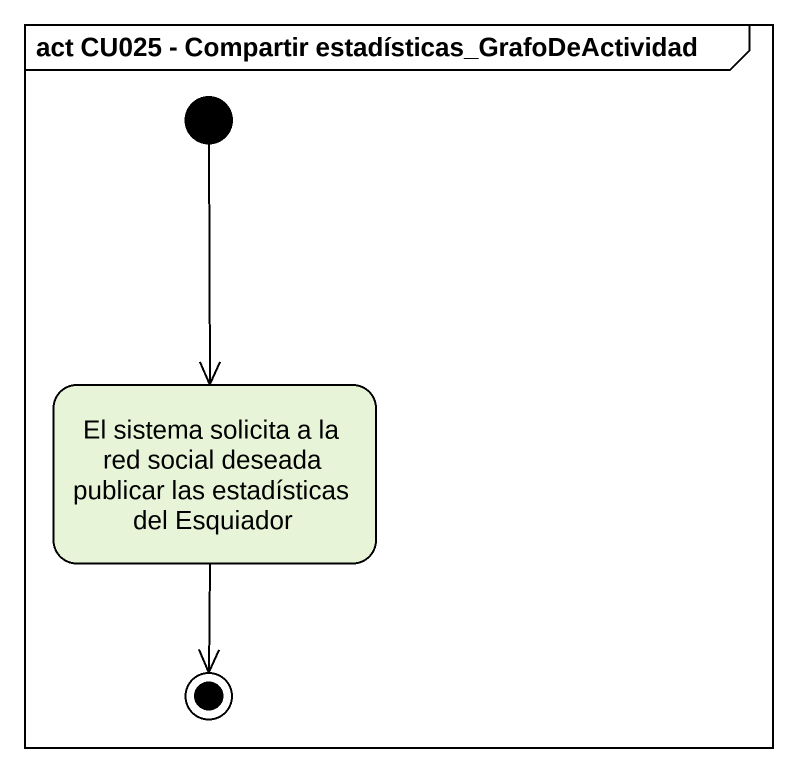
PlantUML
@startuml
mainframe act CU025 - Compartir estadísticas_GrafoDeActividad
hide empty description
state "El sistema solicita a la red social deseada publicar las estadísticas del Esquiador" as El_sistema_solicita_a_la
[*] --> El_sistema_solicita_a_la
El_sistema_solicita_a_la --> [*]
@enduml
